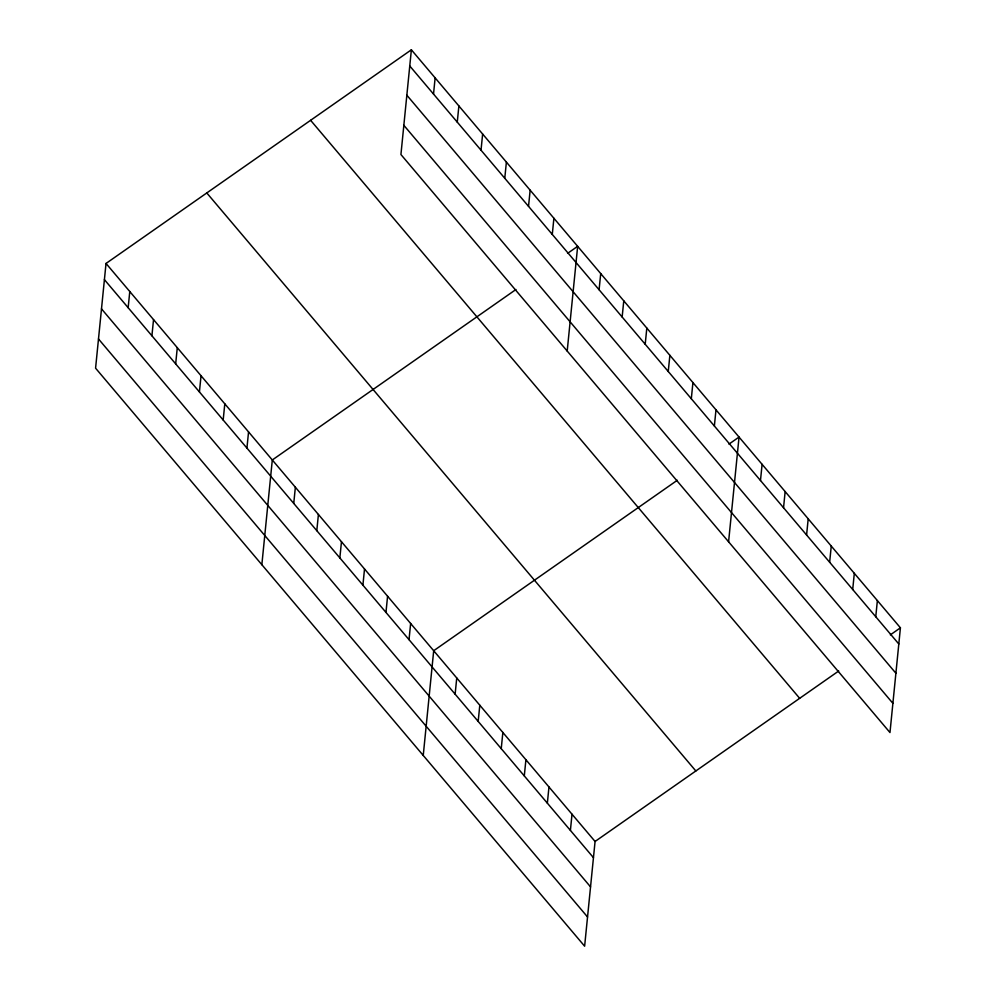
<?xml version="1.0" encoding="UTF-8"?>
<svg xmlns="http://www.w3.org/2000/svg" width="996" height="996" viewBox="0 0 996 996"><rect width="100%" height="100%" fill="white"/><g stroke="black" fill="none" stroke-linecap="round" stroke-linejoin="round"><path stroke-width="1.49" d="M106.024 263.454L95.579 368.184L584.627 946.2L595.073 841.471L106.024 263.454L411.373 49.8L900.421 627.816L889.976 732.546L400.927 154.529L411.373 49.8M128.16 307.714L129.779 291.529M151.915 335.789L153.533 319.604M175.669 363.864L177.288 347.679M199.424 391.938L201.043 375.753M223.179 420.013L224.797 403.828M246.933 448.088L248.552 431.903M261.848 564.707L272.306 459.978L515.94 289.512M293.745 503.416L295.364 487.231M316.803 530.669L318.409 514.471M339.848 557.909L341.466 541.724M362.905 585.162L364.524 568.977M433.521 94.06L435.128 77.875M385.962 612.416L387.581 596.231M457.264 122.135L458.882 105.95M409.02 639.669L410.638 623.471M481.018 150.209L482.637 134.024M423.238 755.454L433.696 650.724L677.317 480.259M504.773 178.284L506.391 162.099M455.135 694.162L456.741 677.977M528.527 206.359L530.146 190.174M478.18 721.415L479.798 705.218M552.282 234.434L553.9 218.249M501.237 748.656L502.856 732.471M524.294 775.909L525.913 759.724M567.197 351.053L577.655 246.323L567.583 253.37M547.352 803.162L548.97 786.965M599.094 289.761L600.713 273.576M570.409 830.403L572.015 814.218M622.151 317.014L623.77 300.829M645.209 344.267L646.815 328.07M668.254 371.508L669.872 355.323M691.311 398.761L692.93 382.576M714.369 426.014L715.987 409.817M728.586 541.799L739.044 437.07L728.96 444.116M760.483 480.508L762.102 464.323M783.541 507.761L785.147 491.563M806.586 535.001L808.204 518.816M829.643 562.254L831.262 546.069M852.701 589.508L854.319 573.323M875.758 616.761L877.376 600.563M595.073 841.471L838.707 671.005M890.349 634.863L900.421 627.816M409.767 65.985L898.815 644.001M406.841 95.205L895.89 673.221M403.841 125.309L892.889 703.325M310.615 120.304L799.663 698.321M206.794 192.95L695.843 770.966M104.406 279.639L593.454 857.656M101.492 308.86L590.541 886.876M98.492 338.964L587.54 916.98"/></g></svg>
